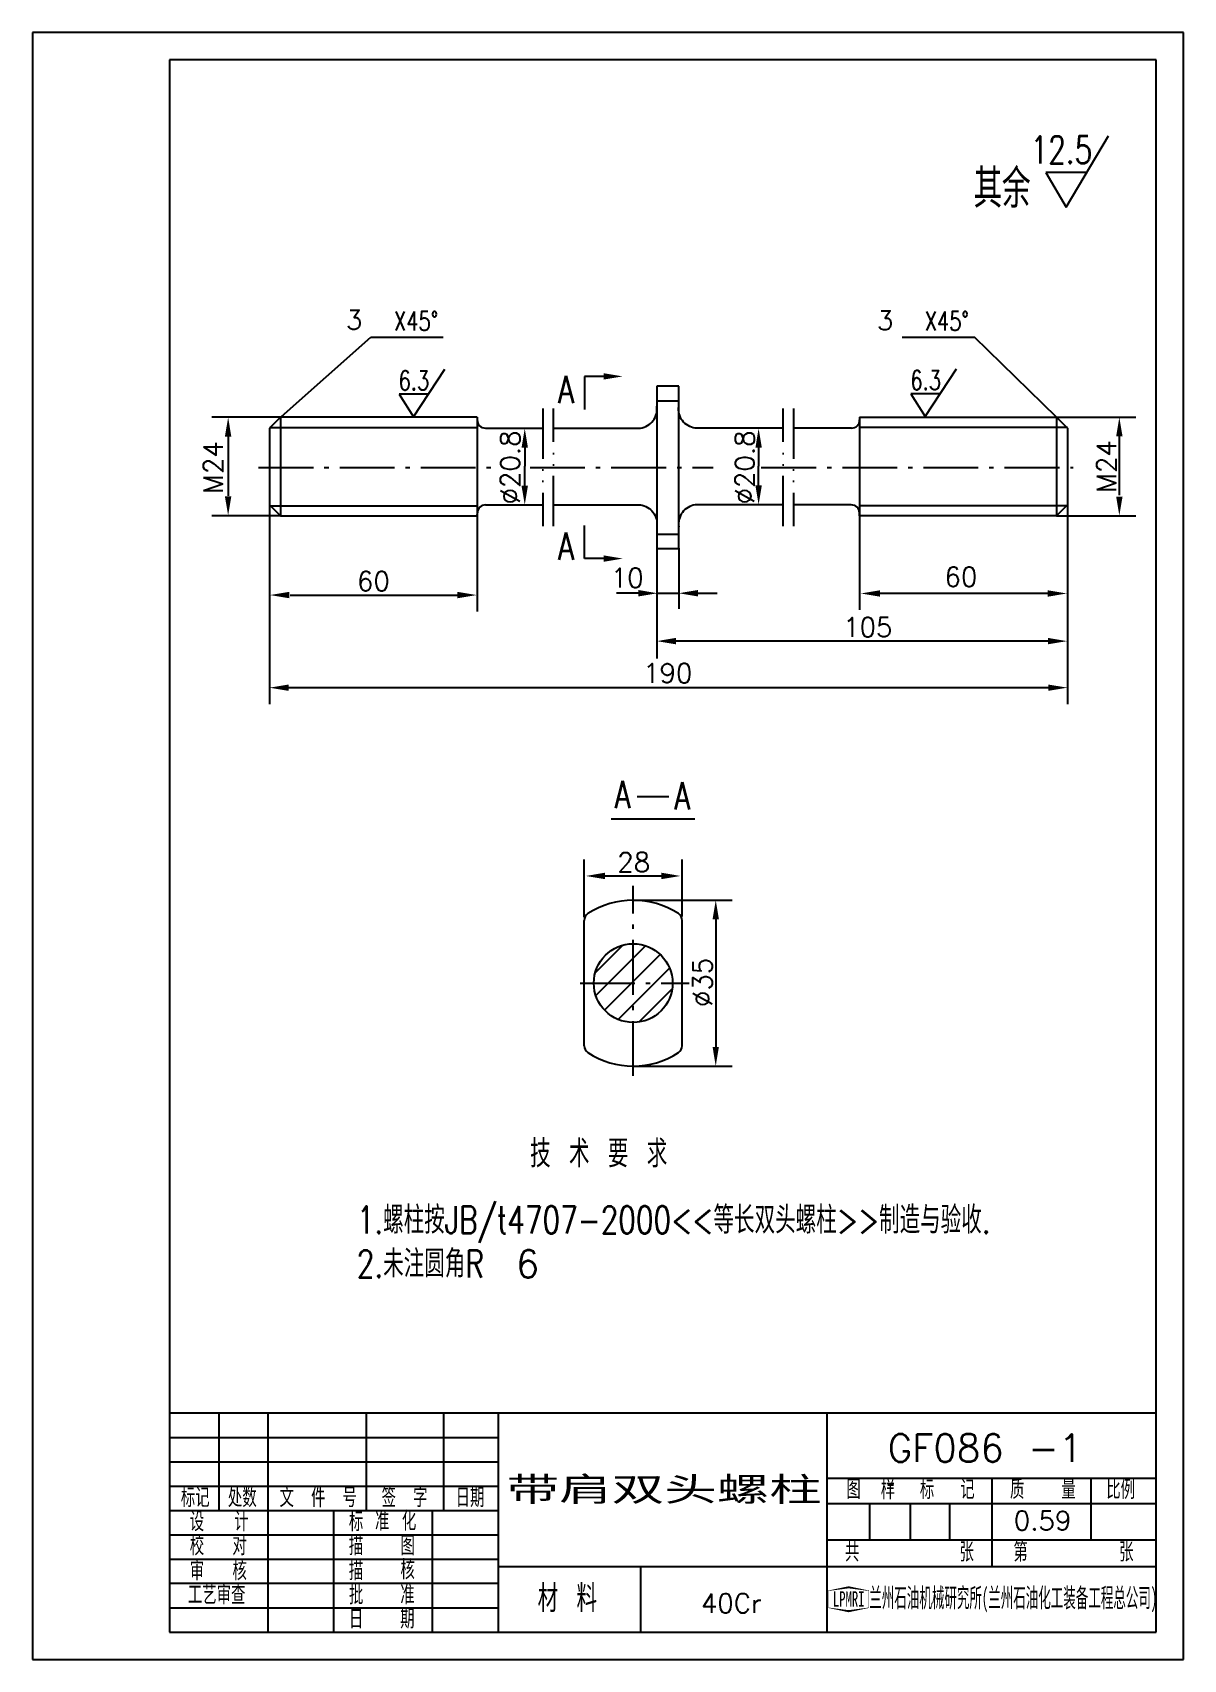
# Model space of a CAD drawing. Extents: x 0 to 210, y 0 to 297.
import ezdxf
from ezdxf.enums import TextEntityAlignment as Align

# ---------------------------------------------------------------- set-up
doc = ezdxf.new("R2010")
doc.units = 0
doc.header["$LTSCALE"] = 8
doc.header["$MEASUREMENT"] = 0
doc.linetypes.add('CENTER', pattern=[1.85, 1.25, -0.25, 0.1, -0.25])
doc.linetypes.add('PHANTOM', pattern=[1.902, 1.15, -0.25, 0.001, -0.25, 0.001, -0.25])
doc.layers.get('0').update_dxf_attribs({"linetype": 'CONTINUOUS'})
for name, color, linetype in [('1', 1, 'CONTINUOUS'), ('CC', 3, 'CONTINUOUS'), ('CW', 1, 'CONTINUOUS'), ('DD', 3, 'PHANTOM'), ('HZ', 1, 'CONTINUOUS'), ('X', 3, 'CONTINUOUS'), ('YY', 3, 'CONTINUOUS'), ('ZX', 1, 'CENTER')]:
    doc.layers.add(name, color=color, linetype=linetype)
doc.styles.add('HZ', font='txt', dxfattribs={"bigfont": 'hztxt'})
doc.styles.add('STANDARD60', font='SIMSUN.TTF', dxfattribs={"width": 0.6})

# ---------------------------------------------------------------- blocks, each defined once
blk = doc.blocks.new('*X3')
at = {"color": 0}
for p, q in [((240.7, 219.49), (245.74, 224.53)), ((240.81, 215.35), (249.88, 224.42)), ((242.39, 212.69), (252.54, 222.84)), ((244.9, 210.95), (254.27, 220.33)), ((248.67, 210.49), (254.74, 216.56))]:
    blk.add_line(p, q, dxfattribs=at)
blk = doc.blocks.new('new block')
for points in [[(152.51, 9.49, 0.0784, 0.0784, 0), (152.51, 12.6, 0.0784, 0.369, 0), (148.83, 13.22, 0.369, 0.0784, 0), (145.14, 12.6, 0.0784, 0.0784, 0), (145.14, 9.49, 0.0784, 0.0784, 0)], [(152.51, 9.96, 0.0784, 0.0784, 0), (152.51, 9.49, 0.0784, 0.369, 0), (148.83, 8.86, 0.369, 0.0784, 0), (145.14, 9.49, 0.0784, 0.0784, 0), (145.14, 9.96, 0.0784, 0.0784, 0)]]:
    blk.add_lwpolyline(points, format="xyseb")
at = {"style": 'STANDARD60', "width": 0.458772}
blk.add_text('兰州石油机械研究所(兰州石油化工装备工程总公司)', height=3.5, dxfattribs=at).set_placement((152.6, 9.58), (205.12, 9.58), align=Align.FIT)
at = {"insert": (148.84, 12.5), "char_height": 2.835, "width": 2.835, "attachment_point": 2, "style": 'STANDARD60'}
blk.add_mtext('LPMRI', dxfattribs=at)

msp = doc.modelspace()

# ---------------------------------------------------------------- linework, layer by layer
for p, q in [((205, 292), (25, 292)), ((25, 292), (25, 5)), ((205, 5), (205, 292)), ((188.58, 265.12), (196.31, 278.16)), ((192.29, 271.45), (184.9, 271.45)), ((184.9, 271.45), (188.58, 265.12)), ((69.52, 226.84), (75.22, 235.54)), ((162.9, 226.89), (168.6, 235.6)), ((113.9, 232.46), (113.9, 202.74)), ((117.9, 232.46), (113.9, 232.46)), ((117.9, 202.74), (117.9, 232.46)), ((66.89, 231.01), (69.52, 226.84)), ((72.26, 231.01), (66.89, 231.01)), ((113.9, 229.77), (117.9, 229.77)), ((160.27, 231.06), (162.9, 226.89)), ((165.63, 231.06), (160.27, 231.06)), ((45.24, 226.78), (43.24, 224.78)), ((45.24, 226.78), (45.24, 208.78)), ((81.13, 226.78), (45.24, 226.78)), ((81.13, 226.78), (81.13, 226.28)), ((81.13, 226.78), (81.13, 208.78)), ((150.92, 226.78), (150.92, 226.28)), ((150.92, 226.78), (186.82, 226.78)), ((150.92, 226.78), (150.92, 208.78)), ((186.82, 226.78), (188.82, 224.78)), ((186.82, 226.78), (186.82, 208.78)), ((43.24, 224.78), (43.24, 210.78)), ((82.63, 224.78), (93.08, 224.78)), ((149.42, 224.78), (138.87, 224.78)), ((188.82, 224.78), (188.82, 210.78)), ((43.24, 210.78), (45.24, 208.78)), ((45.24, 208.78), (81.13, 208.78)), ((81.13, 208.78), (81.16, 209.32)), ((82.66, 210.76), (93.08, 210.76)), ((149.4, 210.76), (138.87, 210.76)), ((150.92, 208.78), (150.9, 209.32)), ((186.82, 208.78), (150.92, 208.78)), ((188.82, 210.78), (186.82, 208.78)), ((113.9, 205.43), (117.9, 205.43)), ((117.9, 202.74), (113.9, 202.74)), ((110.34, 157.56), (116.07, 157.56)), ((100.66, 112.04), (100.66, 134.9)), ((118.53, 112.04), (118.53, 134.9)), ((25, 45), (205, 45)), ((33.98, 45.04), (33.98, 27.25)), ((43, 5), (43, 45.04)), ((60.94, 27.25), (60.94, 45.04)), ((75.05, 27.25), (75.05, 45.04)), ((85, 5), (85, 45)), ((145, 5), (145, 45)), ((145.02, 33.09), (205, 33.09)), ((175.01, 33.09), (175.01, 16.9)), ((25, 31.64), (85.06, 31.64)), ((25, 27.2), (85.06, 27.2)), ((55, 5), (55, 27.25)), ((73, 5), (73, 27.25)), ((145.02, 21.85), (205, 21.85)), ((85, 17), (205, 17)), ((111, 5.13), (111, 17)), ((25, 5), (205, 5))]:
    msp.add_line(p, q)
for points in [[(95.08, 224.78), (110.9, 224.78, 0.414214), (113.9, 228.78, 0.414214)], [(136.9, 224.78), (120.9, 224.78, -0.414214), (117.9, 228.78, -0.414214)], [(95.09, 210.78), (110.9, 210.78, -0.414214), (113.9, 206.78, -0.414214)], [(136.9, 210.78), (120.9, 210.78, 0.414214), (117.9, 206.78, 0.414214)]]:
    msp.add_lwpolyline(points, format="xyb")
msp.add_circle((109.6, 123.47), 7.18)
for centre, radius, start, end in [((82.63, 226.28), 1.5, 180, 270), ((149.42, 226.28), 1.5, 270, 0), ((82.66, 209.26), 1.5, 90, 177.4351), ((149.4, 209.26), 1.5, 2.5649, 90), ((109.6, 123.47), 15.14, 56.9511, 123.0489), ((102.16, 134.9), 1.5, 123.0489, 180), ((117.03, 134.9), 1.5, 0, 56.9511), ((102.16, 112.04), 1.5, 180, 236.9511), ((109.6, 123.47), 15.14, 236.9511, 303.0489), ((117.03, 112.04), 1.5, 303.0489, 0)]:
    msp.add_arc(centre, radius, start, end)
at = {"layer": '1'}
for p, q in [((25, 40.52), (85.06, 40.52)), ((25, 36.08), (85.06, 36.08)), ((193.1, 33.09), (193.1, 21.85)), ((156.08, 31.87), (157.07, 31.87)), ((145.02, 28.46), (205, 28.46)), ((152.71, 28.46), (152.71, 21.85)), ((160.14, 28.46), (160.14, 21.85)), ((167.33, 28.46), (167.33, 21.85)), ((25, 22.76), (85.06, 22.76)), ((25, 18.32), (85.06, 18.32)), ((85.06, 13.88), (25, 13.88)), ((25, 9.44), (85.06, 9.44))]:
    msp.add_line(p, q, dxfattribs=at)
at = {"layer": 'CC'}
for p, q in [((45.41, 226.92), (61.7, 241.4)), ((61.72, 241.4), (74.92, 241.4)), ((158.66, 241.39), (171.85, 241.39)), ((100.7, 234.23), (100.7, 228.18)), ((104.2, 234.23), (100.7, 234.23)), ((45.18, 226.78), (32.69, 226.78)), ((186.81, 226.78), (201.3, 226.78)), ((35.69, 223.49), (35.69, 212.45)), ((198.3, 223.55), (198.3, 212.54)), ((89.81, 221.33), (89.81, 217.83)), ((132.48, 221.33), (132.48, 217.83)), ((89.81, 214.33), (89.81, 217.83)), ((132.48, 214.33), (132.48, 217.83)), ((45.18, 208.78), (32.69, 208.78)), ((43.24, 210.78), (43.24, 174.37)), ((81.13, 208.72), (81.13, 191.31)), ((150.92, 208.83), (150.92, 191.6)), ((186.81, 208.78), (201.3, 208.78)), ((188.82, 210.78), (188.82, 174.37)), ((100.7, 200.97), (100.7, 207.02)), ((113.9, 202.86), (113.9, 182.7)), ((117.9, 202.86), (117.9, 191.81)), ((104.2, 200.97), (100.7, 200.97)), ((46.99, 194.31), (78.02, 194.31)), ((110.54, 194.64), (106.57, 194.64)), ((113.93, 194.64), (117.97, 194.64)), ((121.4, 194.64), (124.9, 194.64)), ((185.69, 194.6), (153.52, 194.6)), ((185.53, 185.9), (117.21, 185.9)), ((185.32, 177.4), (46.21, 177.4)), ((105.56, 153.46), (120.85, 153.46)), ((100.66, 135.5), (100.66, 146.03)), ((118.53, 135.62), (118.53, 146.03)), ((102.43, 143.03), (115.03, 143.03)), ((109.66, 138.61), (127.66, 138.61)), ((124.66, 135.11), (124.66, 111.83)), ((109.66, 108.33), (127.66, 108.33))]:
    msp.add_line(p, q, dxfattribs=at)
for points in [[(104.2, 234.81), (104.2, 233.65), (107.7, 234.23)], [(36.27, 223.25), (35.1, 223.25), (35.69, 226.75)], [(198.89, 223.26), (197.72, 223.26), (198.3, 226.76)], [(90.39, 221.2), (89.22, 221.2), (89.81, 224.7)], [(133.07, 221.22), (131.9, 221.22), (132.48, 224.72)], [(90.39, 214.28), (89.22, 214.28), (89.81, 210.78)], [(133.07, 214.33), (131.9, 214.33), (132.48, 210.83)], [(36.27, 212.32), (35.1, 212.32), (35.69, 208.82)], [(198.89, 212.3), (197.72, 212.3), (198.3, 208.8)], [(104.2, 200.38), (104.2, 201.55), (107.7, 200.97)], [(46.84, 193.73), (46.84, 194.9), (43.34, 194.31)], [(77.53, 193.73), (77.53, 194.9), (81.03, 194.31)], [(110.54, 194.06), (110.54, 195.23), (114.04, 194.64)], [(121.4, 194.06), (121.4, 195.23), (117.9, 194.64)], [(154.64, 194.01), (154.64, 195.18), (151.14, 194.6)], [(185.23, 194.01), (185.23, 195.18), (188.73, 194.6)], [(117.4, 185.32), (117.4, 186.49), (113.9, 185.9)], [(185.27, 185.32), (185.27, 186.49), (188.77, 185.9)], [(46.74, 176.82), (46.74, 177.98), (43.24, 177.4)], [(185.32, 176.82), (185.32, 177.98), (188.82, 177.4)], [(104.45, 142.45), (104.45, 143.62), (100.95, 143.03)], [(114.74, 142.45), (114.74, 143.62), (118.24, 143.03)], [(125.24, 135.11), (124.08, 135.11), (124.66, 138.61)], [(125.24, 111.83), (124.08, 111.83), (124.66, 108.33)]]:
    msp.add_solid(points, dxfattribs=at)
at = {"layer": 'DD'}
for p, q in [((93.13, 228.39), (93.13, 206.88)), ((95.08, 206.88), (95.08, 228.39)), ((136.98, 206.88), (136.98, 228.39)), ((138.87, 228.39), (138.87, 206.88))]:
    msp.add_line(p, q, dxfattribs=at)
at = {"layer": 'X'}
for p, q in [((210, 297), (0, 297)), ((0, 297), (0, 0)), ((210, 0), (210, 297)), ((186.82, 226.78), (171.85, 241.39)), ((43.24, 224.87), (81.13, 224.87)), ((188.82, 224.87), (150.92, 224.87)), ((43.24, 210.59), (81.13, 210.59)), ((188.82, 210.59), (150.92, 210.59)), ((0, 0), (210, 0))]:
    msp.add_line(p, q, dxfattribs=at)
at = {"layer": 'ZX', "linetype": 'CENTER'}
for p, q in [((41.24, 217.6), (83.64, 217.6)), ((90.8, 217.6), (124.21, 217.6)), ((132.97, 217.6), (189.89, 217.6))]:
    msp.add_line(p, q, dxfattribs=at)
at = {"layer": 'ZX'}
for p, q in [((109.6, 106.55), (109.6, 141.21)), ((99.92, 123.47), (119.8, 123.47))]:
    msp.add_line(p, q, dxfattribs=at)

# ---------------------------------------------------------------- block references
msp.add_blockref('new block', (0.08, -0.05))
at = {"layer": 'YY'}
msp.add_blockref('*X3', (-138.04, -94.13), dxfattribs=at)

# ---------------------------------------------------------------- texts
at = {"style": 'HZ', "width": 0.75}
for s, height, p in [('12.5', 5, (187.73, 273.11)), ('6.3', 3.5, (69.59, 231.74)), ('6.3', 3.5, (162.97, 231.79)), ('A', 5, (97.33, 229.35)), ('A', 5, (97.33, 200.73)), ('A', 5, (107.66, 155.38)), ('A', 5, (118.55, 155.16))]:
    msp.add_text(s, height=height, dxfattribs=at).set_placement(p, align=Align.CENTER)
at = {"layer": 'CC', "style": 'HZ'}
for s, height, p in [('3  ', 3.5, (61.8, 242.8)), ('3  ', 3.5, (158.7, 242.7)), ('10', 3.5, (108.5, 195.7)), ('60', 3.5, (169.4, 195.9)), ('60', 3.5, (62.2, 195.1)), ('105', 3.5, (152.4, 186.7)), ('190', 3.5, (115.9, 178.3)), ('28', 3.5, (109.7, 143.8)), ('6', 5, (90.33, 69.7)), ('40Cr', 3.5, (127.5, 8.5))]:
    msp.add_text(s, height=height, dxfattribs=at).set_placement(p, align=Align.CENTER)
for s, p in [('%%C20.8', (88.9, 217.6)), ('%%C20.8', (131.7, 217.6)), ('M24', (34.7, 217.6)), ('M24', (197.7, 217.8)), ('%%C35', (124, 123.6))]:
    msp.add_text(s, height=3.5, rotation=90, dxfattribs=at).set_placement(p, align=Align.CENTER)
at = {"layer": 'CW', "style": 'HZ', "width": 0.75}
for s, p in [('其', (174.33, 265.01)), ('余', (179.49, 265.01))]:
    msp.add_text(s, height=7, dxfattribs=at).set_placement(p, align=Align.CENTER)
for s, height, p in [(' X45%%D', 3.5, (63.58, 242.59)), (' X45%%D', 3.5, (160.42, 242.59)), ('图', 3.5, (148.49, 29.31)), ('样', 3.5, (154.78, 29.23)), ('标', 3.5, (161.9, 29.27)), ('记', 3.5, (169.27, 29.28)), ('质', 3.5, (178.35, 29.3)), ('量', 3.5, (187.72, 29.28)), ('比例', 3.5, (195.92, 29.28)), ('标记', 3.5, (27.05, 27.8)), ('处数', 3.5, (35.65, 27.8)), ('文', 3.5, (45.08, 27.8)), ('件', 3.5, (50.82, 27.8)), ('号', 3.5, (56.55, 27.8)), ('签', 3.5, (63.69, 27.8)), ('字', 3.5, (69.43, 27.8)), ('日期', 3.5, (77.2, 27.8)), ('设', 3.5, (28.69, 23.41)), ('计', 3.5, (36.8, 23.41)), ('标', 3.5, (57.72, 23.41)), ('准', 3.5, (62.47, 23.54)), ('化', 3.5, (67.39, 23.54)), ('校', 3.5, (28.69, 19.02)), ('对', 3.5, (36.47, 19.02)), ('描', 3.5, (57.72, 19.02)), ('图', 3.5, (67.15, 19.02)), ('共', 3.5, (148.24, 17.87)), ('张', 3.5, (169.14, 17.87)), ('第', 3.5, (178.97, 17.87)), ('张', 3.5, (198.27, 17.87)), ('审', 3.5, (28.69, 14.46)), ('核', 3.5, (36.47, 14.46)), ('描', 3.5, (57.72, 14.45)), ('核', 3.5, (67.12, 14.63)), ('工艺审查', 3.5, (28.34, 10.07)), ('批', 3.5, (57.73, 10.04)), ('准', 3.5, (67.1, 10.06)), ('材 料', 5, (92.16, 8.63)), ('日', 3.5, (57.73, 5.61)), ('期', 3.5, (67.08, 5.65))]:
    msp.add_text(s, height=height, dxfattribs=at).set_placement(p)
at = {"layer": 'HZ', "style": 'HZ', "width": 0.75}
for s, p in [('        技 术 要 求', (61.72, 89.83)), ('1.螺柱按JB/t4707-2000<<等长双头螺柱>>制造与验收.', (59.15, 77.74)), ('2.未注圆角R ', (59.15, 69.74))]:
    msp.add_text(s, height=5, dxfattribs=at).set_placement(p)
at = {"layer": 'X', "style": 'HZ'}
for s, height, p in [('GF086 -1 ', 5, (176, 36.1)), ('0.59', 3.5, (184.3, 23.6))]:
    msp.add_text(s, height=height, dxfattribs=at).set_placement(p, align=Align.CENTER)
at = {"layer": 'X', "style": 'HZ', "width": 1.942154}
msp.add_text('带肩双头螺柱', height=5, dxfattribs=at).set_placement((86.5, 28.4), (144, 28.4), align=Align.FIT)

doc.saveas('drawing.dxf')
